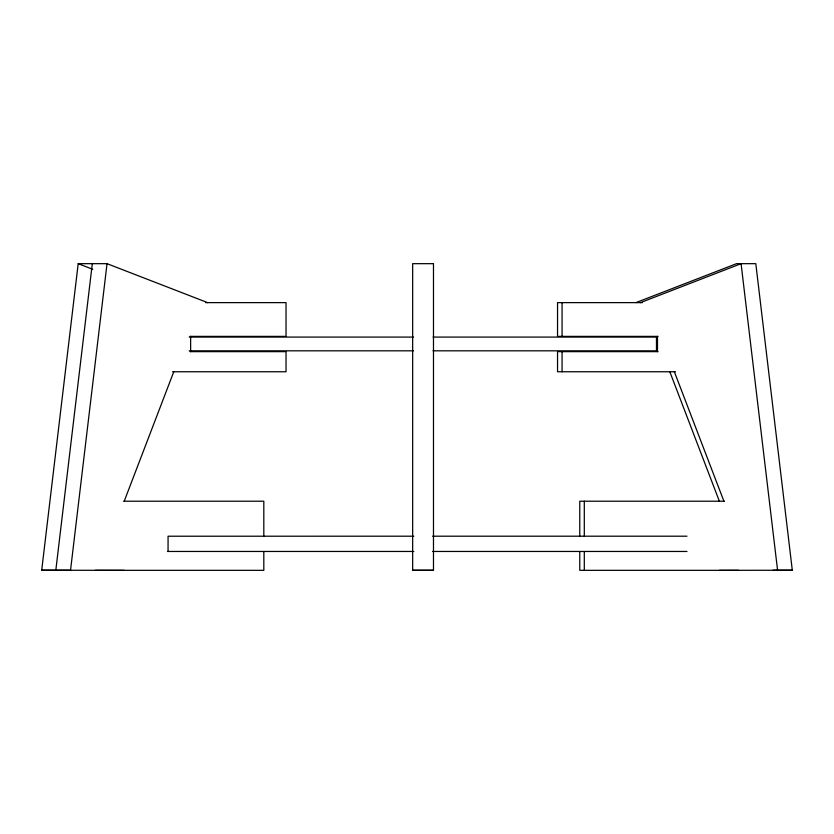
<?xml version="1.0" encoding="UTF-8"?>
<svg xmlns="http://www.w3.org/2000/svg" width="834" height="834" viewBox="0 0 834 834"><rect width="100%" height="100%" fill="white"/><g stroke="black" fill="none" stroke-linecap="round" stroke-linejoin="round"><path stroke-width="1.25" d="M124.214 570.331L41.7 570.237L78.198 263.669L107.033 263.669L207.645 302.627M55.815 570.237L92.313 263.669M107.033 263.669L70.536 570.237L41.7 570.237M124.214 501.213L173.764 371.756M635.935 302.627L736.547 263.669L755.802 263.669L792.3 570.237L719.367 570.331M640.47 302.627L741.082 263.669L777.58 570.237M205.779 302.627L286.041 302.627L286.041 336.383L190.1 336.383M642.336 302.627L557.539 302.627L557.539 336.383L658.026 336.383M189.193 337.082L413.549 337.082M433.034 337.082L656.473 337.082L656.473 350.822L433.034 350.822M189.193 350.822L413.549 350.822M190.1 351.646L286.041 351.646L286.041 371.756L172.555 371.756M658.026 351.646L557.539 351.646L557.539 371.756L675.498 371.756M123.713 501.213L263.815 501.213L263.815 536.22M724.402 501.213L579.766 501.213L579.766 536.22M413.789 536.199L168.061 536.22L168.061 551.482M432.637 536.199L686.976 536.199M167.498 551.462L413.789 551.462M432.637 551.462L686.976 551.462M412.663 570.237L433.482 570.237M773.045 570.237L792.3 570.237M95.378 570.331L263.815 570.331L263.815 551.482M738.622 570.331L579.766 570.331L579.766 551.482M78.198 263.669L92.751 269.299M674.352 371.756L723.902 501.213M669.817 371.756L719.367 501.213M657.484 336.383L657.484 351.646M584.3 501.213L584.3 536.22M584.3 551.482L584.3 570.331M562.074 302.627L562.074 336.383M562.074 351.646L562.074 371.756M190.632 336.383L190.632 351.646M433.482 263.669L412.663 263.669L412.663 570.331L433.482 570.331L433.482 263.669"/></g></svg>
